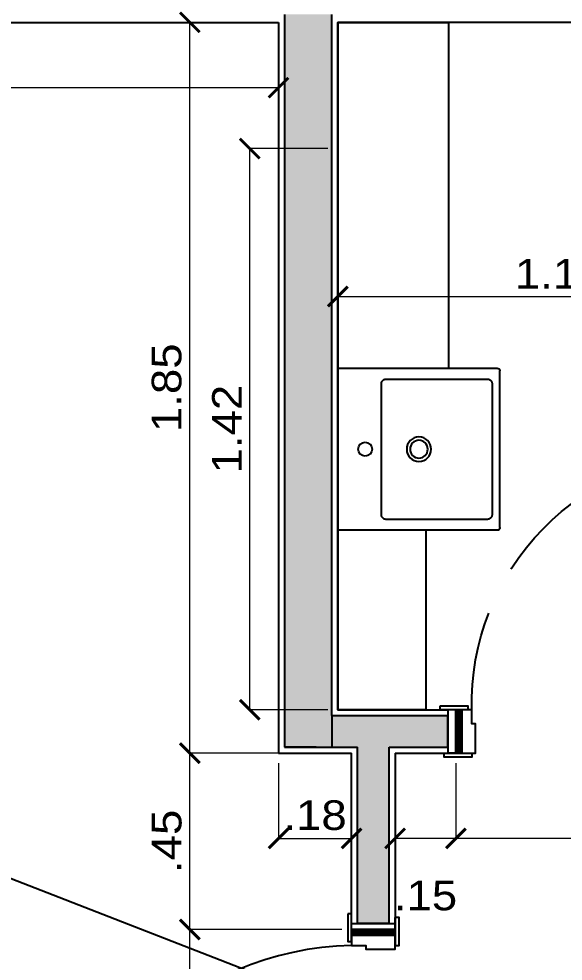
# Model space of a CAD drawing. Header units: metres. Extents: x 219 to 707, y -561 to -17.
# Drawn here: x 343.654 to 345.03, y -129.69 to -127.306 of the extents above; entities that cross this region are included whole.
import ezdxf

# ---------------------------------------------------------------- set-up
doc = ezdxf.new("R2010")
doc.units = ezdxf.units.M
doc.linetypes.add('HIDDEN', pattern=[0.375, 0.25, -0.125])
for name, color, linetype in [('A-Aberturas', 2, 'Continuous'), ('A-Equipamiento fijo', 253, 'Continuous'), ('A-Muros', 4, 'Continuous'), ('A-Proyección', 1, 'HIDDEN'), ('A-Revoques', 1, 'Continuous'), ('CORRECCIONES', 1, 'Continuous'), ('TCOTA', 1, 'Continuous')]:
    doc.layers.add(name, color=color, linetype=linetype)
doc.layers.add('M-Muro hueco 11', color=141, linetype='Continuous', transparency=0.5)
doc.layers.add('M3- Muro Hueco 15', color=113, linetype='Continuous', transparency=0.7)
doc.styles.add('1-50', font='arial.ttf', dxfattribs={"width": 1.1, "height": 0.075})
doc.dimstyles.new('1-50', dxfattribs={"dimscale": 0, "dimtxt": 0.075, "dimasz": 0.05, "dimexe": 0, "dimexo": 0.025, "dimgap": 0.02, "dimtad": 1, "dimzin": 4, "dimdsep": 46, "dimtxsty": '1-50', "dimblk": 'ARCHTICK', "dimcen": 0.09, "dimclrd": 256, "dimclre": 8, "dimclrt": 2, "dimadec": 0, "dimazin": 3, "dimtfac": 1, "dimtofl": 0, "dimtmove": 2, "dimatfit": 3, "dimldrblk": 'OPEN90', "dimfxl": 1, "dimtolj": 1, "dimtzin": 0, "dimlwd": 18, "dimlwe": 18, "dimarcsym": 0})

# ---------------------------------------------------------------- blocks, each defined once
blk = doc.blocks.new('L830_p')
at = {"layer": 'A-Equipamiento fijo'}
for p, q in [((-205.5, 212.4), (-205.5, -188.6)), ((202.5, 214.4), (-203.5, 214.4)), ((204.5, -188.6), (204.5, 212.4)), ((165, 104.4), (-166, 104.4)), ((-178, 92.4), (-178, -163.6)), ((177, -163.6), (177, 92.4)), ((-166, -175.6), (165, -175.6)), ((197.5, -195.6), (-198.5, -195.6))]:
    blk.add_line(p, q, dxfattribs=at)
for points in [[(-166, 104.4, 0), (-167.2, 104.4, 0), (-168.4, 104.2, 0), (-169.5, 103.9, 0), (-170.6, 103.5, 0), (-171.7, 103, 0), (-172.7, 102.4, 0), (-173.6, 101.7, 0), (-174.5, 100.9, 0), (-175.3, 100, 0), (-176, 99.1, 0), (-176.6, 98.1, 0), (-177.1, 97, 0), (-177.5, 95.9, 0), (-177.8, 94.8, 0), (-178, 93.6, 0), (-178, 92.4, 0)], [(177, 92.4, 0), (176.9, 93.6, 0), (176.8, 94.8, 0), (176.5, 95.9, 0), (176.1, 97, 0), (175.6, 98.1, 0), (175, 99.1, 0), (174.3, 100, 0), (173.5, 100.9, 0), (172.6, 101.7, 0), (171.7, 102.4, 0), (170.6, 103, 0), (169.6, 103.5, 0), (168.5, 103.9, 0), (167.3, 104.2, 0), (166.2, 104.4, 0), (165, 104.4, 0)], [(-178, -163.6, 0), (-178, -164.8, 0), (-177.8, -165.9, 0), (-177.5, -167.1, 0), (-177.1, -168.2, 0), (-176.6, -169.2, 0), (-176, -170.3, 0), (-175.3, -171.2, 0), (-174.5, -172.1, 0), (-173.6, -172.9, 0), (-172.7, -173.6, 0), (-171.7, -174.2, 0), (-170.6, -174.7, 0), (-169.5, -175.1, 0), (-168.4, -175.4, 0), (-167.2, -175.5, 0), (-166, -175.6, 0)], [(165, -175.6, 0), (166.2, -175.5, 0), (167.3, -175.4, 0), (168.5, -175.1, 0), (169.6, -174.7, 0), (170.6, -174.2, 0), (171.7, -173.6, 0), (172.6, -172.9, 0), (173.5, -172.1, 0), (174.3, -171.2, 0), (175, -170.3, 0), (175.6, -169.2, 0), (176.1, -168.2, 0), (176.5, -167.1, 0), (176.8, -165.9, 0), (176.9, -164.8, 0), (177, -163.6, 0)]]:
    blk.add_polyline3d(points, dxfattribs=at)
for radius in [31, 22.5]:
    blk.add_circle((-0.5, 9.4), radius, dxfattribs=at)
for centre, radius, start, end in [((-203.5, 212.4), 2, 89.9815, 180), ((202.5, 212.4), 2, 359.9815, 90), ((-0.5, 145.4), 17.5, 0, 180), ((-0.5, 145.4), 17.5, 180, 0), ((-198.5, -188.6), 7, 180.001, 270.001), ((197.5, -188.6), 7, 269.999, 359.999)]:
    blk.add_arc(centre, radius, start, end, dxfattribs=at)
blk = doc.blocks.new('hoja 75')
for p, q in [((2947.502, 1180.9982), (2947.5913, 1180.9982)), ((2947.502, 1180.9896), (2947.502, 1180.9982)), ((2947.5875, 1180.9896), (2947.502, 1180.9896)), ((2947.5891, 1180.9821), (2947.5875, 1180.9896)), ((2947.5913, 1180.9982), (2947.6042, 1180.9864)), ((2946.8799, 1180.9638), (2947.5768, 1180.9638)), ((2946.8799, 1180.9638), (2946.8799, 1180.9278)), ((2947.5768, 1180.9638), (2947.5768, 1180.9675)), ((2947.5768, 1180.9675), (2947.5864, 1180.9675)), ((2947.5864, 1180.9675), (2947.5891, 1180.9821)), ((2947.6042, 1180.9864), (2947.6069, 1180.967)), ((2947.6069, 1180.967), (2947.6166, 1180.967)), ((2947.6166, 1180.967), (2947.6166, 1180.9638)), ((2947.6166, 1180.9638), (2947.6499, 1180.9638)), ((2947.6499, 1180.9277), (2947.6499, 1180.9638)), ((2946.8799, 1180.9278), (2947.5768, 1180.9278)), ((2947.5768, 1180.9278), (2947.5768, 1180.924)), ((2947.5768, 1180.924), (2947.5864, 1180.924)), ((2947.5864, 1180.924), (2947.5891, 1180.9094)), ((2947.6042, 1180.9051), (2947.6069, 1180.9245)), ((2947.6069, 1180.9245), (2947.6166, 1180.9245)), ((2947.6166, 1180.9277), (2947.6499, 1180.9277)), ((2947.6166, 1180.9245), (2947.6166, 1180.9277)), ((2947.5875, 1180.9019), (2947.502, 1180.9019)), ((2947.502, 1180.9019), (2947.502, 1180.8933)), ((2947.502, 1180.8933), (2947.5913, 1180.8933)), ((2947.5891, 1180.9094), (2947.5875, 1180.9019)), ((2947.5913, 1180.8933), (2947.6042, 1180.9051))]:
    blk.add_line(p, q)
blk = doc.blocks.new('A$C30CA3CF2')
at = {"transparency": 33554661}
h = blk.add_hatch(dxfattribs=at)
h.set_pattern_fill('ANSI31', color=1, scale=0.001, angle=180, style=0)
h.set_pattern_definition([(225, (3011.2897267, 1180.500286), (0.0022450640303, -0.0022450640303), [])])
h.paths.add_polyline_path([(1.609, 0.7021), (1.624, 0.7021), (1.624, 0.8121), (1.609, 0.8121)])
h.paths.add_polyline_path([(0.774, 0.7021), (0.789, 0.7021), (0.789, 0.8121), (0.774, 0.8121)])
for p, q in [((0.774, 0.8121), (0.754, 0.8121)), ((1.624, 0.8121), (1.644, 0.8121)), ((0.824, 0.7761), (0.814, 0.7761)), ((1.574, 0.7021), (1.654, 0.7021))]:
    blk.add_line(p, q, dxfattribs=at)
for points in [[(0.734, 0.8221), (0.804, 0.8221), (0.804, 0.8121), (0.734, 0.8121)], [(1.664, 0.8221), (1.594, 0.8221), (1.594, 0.8121), (1.664, 0.8121)], [(0.744, 0.7021), (0.814, 0.7021), (0.814, 0.6921), (0.744, 0.6921)], [(1.654, 0.7021), (1.584, 0.7021), (1.584, 0.6921), (1.654, 0.6921)]]:
    blk.add_lwpolyline(points, close=True, dxfattribs=at)
at = {"color": 0, "linetype": 'ByBlock', "transparency": 33554661}
for points in [[(0.759, 0.8121), (0.774, 0.8121), (0.774, 0.7021), (0.759, 0.7021)], [(0.789, 0.8121), (0.814, 0.8121), (0.814, 0.7761), (0.824, 0.7761), (0.824, 0.7021), (0.789, 0.7021)], [(1.609, 0.8121), (1.584, 0.8121), (1.584, 0.7761), (1.574, 0.7761), (1.574, 0.7021), (1.609, 0.7021)], [(1.624, 0.8121), (1.639, 0.8121), (1.639, 0.7021), (1.624, 0.7021)]]:
    blk.add_lwpolyline(points, close=True, dxfattribs=at)
at = {"color": 1, "transparency": 33554661}
blk.add_arc((0.7921, 0.7921), 0.7921, 1.4466, 85.8096, dxfattribs=at)
at = {"transparency": 33554661, "rotation": 90}
blk.add_blockref('hoja 75', (1181.7777, -2946.0678), dxfattribs=at)
blk.add_blockref('hoja 75', (1181.7777, -2946.0678), dxfattribs=at)
blk = doc.blocks.new('hoja 65')
for p, q in [((1.8722, 6.9573), (1.8722, 6.9907)), ((1.9082, 6.9907), (1.8722, 6.9907)), ((1.8722, 6.9573), (1.8722, 6.9907)), ((1.9082, 6.9907), (1.8722, 6.9907)), ((1.9082, 6.9573), (1.9082, 6.9907)), ((1.9082, 6.9573), (1.9082, 6.9907)), ((1.8378, 6.9321), (1.8496, 6.945)), ((1.8378, 6.9321), (1.8496, 6.945)), ((1.8496, 6.945), (1.869, 6.9476)), ((1.8496, 6.945), (1.869, 6.9476)), ((1.869, 6.9476), (1.869, 6.9573)), ((1.869, 6.9573), (1.8722, 6.9573)), ((1.869, 6.9476), (1.869, 6.9573)), ((1.869, 6.9573), (1.8722, 6.9573)), ((1.9115, 6.9573), (1.9082, 6.9573)), ((1.9115, 6.9573), (1.9082, 6.9573)), ((1.9115, 6.9476), (1.9115, 6.9573)), ((1.9115, 6.9476), (1.9115, 6.9573)), ((1.9308, 6.945), (1.9115, 6.9476)), ((1.9308, 6.945), (1.9115, 6.9476)), ((1.9427, 6.9321), (1.9308, 6.945)), ((1.9427, 6.9321), (1.9308, 6.945)), ((1.8378, 6.8428), (1.8378, 6.9321)), ((1.8378, 6.8428), (1.8378, 6.9321)), ((1.8539, 6.9299), (1.8464, 6.9283)), ((1.8539, 6.9299), (1.8464, 6.9283)), ((1.8464, 6.9283), (1.8464, 6.8428)), ((1.8464, 6.9283), (1.8464, 6.8428)), ((1.8684, 6.9272), (1.8539, 6.9299)), ((1.8684, 6.9272), (1.8539, 6.9299)), ((1.8684, 6.9175), (1.8684, 6.9272)), ((1.8684, 6.9175), (1.8684, 6.9272)), ((1.8722, 6.9175), (1.8684, 6.9175)), ((1.8722, 6.9175), (1.8684, 6.9175)), ((1.8722, 6.3407), (1.8722, 6.9175)), ((1.8722, 6.3407), (1.8722, 6.9175)), ((1.9082, 6.3407), (1.9082, 6.9175)), ((1.9082, 6.9175), (1.912, 6.9175)), ((1.9082, 6.3407), (1.9082, 6.9175)), ((1.9082, 6.9175), (1.912, 6.9175)), ((1.912, 6.9272), (1.9265, 6.9299)), ((1.912, 6.9272), (1.9265, 6.9299)), ((1.912, 6.9175), (1.912, 6.9272)), ((1.912, 6.9175), (1.912, 6.9272)), ((1.9265, 6.9299), (1.9341, 6.9283)), ((1.9265, 6.9299), (1.9341, 6.9283)), ((1.9341, 6.9283), (1.9341, 6.8428)), ((1.9341, 6.9283), (1.9341, 6.8428)), ((1.9427, 6.8428), (1.9427, 6.9321)), ((1.9427, 6.8428), (1.9427, 6.9321)), ((1.8464, 6.8428), (1.8378, 6.8428)), ((1.8464, 6.8428), (1.8378, 6.8428)), ((1.9341, 6.8428), (1.9427, 6.8428)), ((1.9341, 6.8428), (1.9427, 6.8428)), ((1.8722, 6.3407), (1.9082, 6.3407)), ((1.8722, 6.3407), (1.9082, 6.3407))]:
    blk.add_line(p, q)
blk = doc.blocks.new('A$C9029')
at = {"transparency": 33554661}
h = blk.add_hatch(dxfattribs=at)
h.set_pattern_fill('ANSI31', color=1, scale=0.001, angle=180, style=0)
h.set_pattern_definition([(135, (3010.01075, -1180.768174), (0.0022450640303, 0.0022450640303), [])])
h.paths.add_polyline_path([(0.79, 0.01), (0.79, 0.12), (0.775, 0.12), (0.775, 0.01)])
h.paths.add_polyline_path([(0.055, 0.01), (0.055, 0.12), (0.04, 0.12), (0.04, 0.01)])
for p, q in [((0.04, 0.12), (0.02, 0.12)), ((0.79, 0.12), (0.81, 0.12)), ((0.04, 0.01), (0.02, 0.01)), ((0.79, 0.01), (0.81, 0.01))]:
    blk.add_line(p, q, dxfattribs=at)
for points in [[(0, 0.13), (0.07, 0.13), (0.07, 0.12), (0, 0.12)], [(0.83, 0.13), (0.76, 0.13), (0.76, 0.12), (0.83, 0.12)], [(0.01, 0.01), (0.08, 0.01), (0.08, 0), (0.01, 0)], [(0.82, 0.01), (0.75, 0.01), (0.75, 0), (0.82, 0)]]:
    blk.add_lwpolyline(points, close=True, dxfattribs=at)
at = {"color": 0, "linetype": 'ByBlock', "transparency": 33554661}
for points in [[(0.02, 0.12), (0.04, 0.12), (0.04, 0.01), (0.02, 0.01)], [(0.055, 0.12), (0.055, 0.01), (0.09, 0.01), (0.09, 0.084), (0.08, 0.084), (0.08, 0.12)], [(0.775, 0.12), (0.775, 0.01), (0.74, 0.01), (0.74, 0.084), (0.75, 0.084), (0.75, 0.12)], [(0.79, 0.12), (0.81, 0.12), (0.81, 0.01), (0.79, 0.01)]]:
    blk.add_lwpolyline(points, close=True, dxfattribs=at)
at = {"layer": 'A-Proyección', "transparency": 33554661}
blk.add_arc((0.1135, 0.1333), 0.6367, 358.7992, 89.7714, dxfattribs=at)
at = {"transparency": 33554661}
blk.add_blockref('hoja 65', (-1.7922, -6.2207), dxfattribs=at)
blk = doc.blocks.new('_ArchTick')
at = {"color": 0, "linetype": 'ByBlock', "const_width": 0.15}
blk.add_lwpolyline([(-0.5, -0.5), (0.5, 0.5)], dxfattribs=at)
blk = doc.blocks.new('*D399')
at = {"layer": 'Defpoints', "color": 0, "transparency": 16777216}
for p in [(340.9456, -127.3151), (344.3103, -127.3151), (344.3103, -127.4803)]:
    blk.add_point(p, dxfattribs=at)
at = {"layer": 'TCOTA', "color": 8, "lineweight": 18, "transparency": 16777216}
for p, q in [((340.9456, -127.3401), (340.9456, -127.4803)), ((344.3103, -127.3401), (344.3103, -127.4803))]:
    blk.add_line(p, q, dxfattribs=at)
at = {"layer": 'TCOTA', "lineweight": 18, "transparency": 16777216}
blk.add_line((340.9456, -127.4803), (344.3103, -127.4803), dxfattribs=at)
at = {"layer": 'TCOTA', "lineweight": 18, "transparency": 16777216, "xscale": 0.05, "yscale": 0.05, "zscale": 0.05, "rotation": 180}
blk.add_blockref('_ArchTick', (340.9456, -127.4803), dxfattribs=at)
at = {"layer": 'TCOTA', "lineweight": 18, "transparency": 16777216, "xscale": 0.05, "yscale": 0.05, "zscale": 0.05}
blk.add_blockref('_ArchTick', (344.3103, -127.4803), dxfattribs=at)
at = {"layer": 'TCOTA', "color": 2, "transparency": 16777216, "insert": (342.628, -127.422), "char_height": 0.075, "attachment_point": 5, "style": '1-50'}
blk.add_mtext('\\A1;3.36', dxfattribs=at)
blk = doc.blocks.new('_Open90')
at = {"color": 0, "linetype": 'ByBlock', "lineweight": -2}
for p, q in [((-0.5, 0.5), (0, 0)), ((0, 0), (-1, 0)), ((0, 0), (-0.5, -0.5))]:
    blk.add_line(p, q, dxfattribs=at)
blk = doc.blocks.new('*D400')
at = {"layer": 'Defpoints', "color": 0, "transparency": 16777216}
for p in [(344.086, -127.3151), (344.3103, -127.3151), (344.3103, -129.1637)]:
    blk.add_point(p, dxfattribs=at)
at = {"layer": 'TCOTA', "color": 8, "lineweight": 18, "transparency": 16777216}
for p, q in [((344.2853, -127.3151), (344.086, -127.3151)), ((344.2853, -129.1637), (344.086, -129.1637))]:
    blk.add_line(p, q, dxfattribs=at)
at = {"layer": 'TCOTA', "lineweight": 18, "transparency": 16777216}
blk.add_line((344.086, -129.1637), (344.086, -127.3151), dxfattribs=at)
at = {"layer": 'TCOTA', "lineweight": 18, "transparency": 16777216, "xscale": 0.05, "yscale": 0.05, "zscale": 0.05}
for p, rotation in [((344.086, -127.3151), 90), ((344.086, -129.1637), 270)]:
    blk.add_blockref('_ArchTick', p, dxfattribs=dict(at, rotation=rotation))
at = {"layer": 'TCOTA', "color": 2, "transparency": 16777216, "insert": (344.0277, -128.2394), "char_height": 0.075, "attachment_point": 5, "rotation": 90, "style": '1-50'}
blk.add_mtext('\\A1;1.85', dxfattribs=at)
blk = doc.blocks.new('*D401')
at = {"layer": 'Defpoints', "color": 0, "transparency": 16777216}
for p in [(344.086, -129.1637), (344.4951, -129.1637), (344.4951, -129.6097)]:
    blk.add_point(p, dxfattribs=at)
at = {"layer": 'TCOTA', "color": 8, "lineweight": 18, "transparency": 16777216}
for p, q in [((344.4701, -129.1637), (344.086, -129.1637)), ((344.4701, -129.6097), (344.086, -129.6097))]:
    blk.add_line(p, q, dxfattribs=at)
at = {"layer": 'TCOTA', "lineweight": 18, "transparency": 16777216}
blk.add_line((344.086, -129.6097), (344.086, -129.1637), dxfattribs=at)
at = {"layer": 'TCOTA', "lineweight": 18, "transparency": 16777216, "xscale": 0.05, "yscale": 0.05, "zscale": 0.05}
for p, rotation in [((344.086, -129.1637), 90), ((344.086, -129.6097), 270)]:
    blk.add_blockref('_ArchTick', p, dxfattribs=dict(at, rotation=rotation))
at = {"layer": 'TCOTA', "color": 2, "transparency": 16777216, "insert": (344.0279, -129.3867), "char_height": 0.075, "attachment_point": 5, "rotation": 90, "style": '1-50'}
blk.add_mtext('\\A1;.45', dxfattribs=at)
blk = doc.blocks.new('*D402')
at = {"layer": 'Defpoints', "color": 0, "transparency": 16777216}
for p in [(344.086, -129.6097), (344.4951, -129.6097), (344.4951, -130.4597)]:
    blk.add_point(p, dxfattribs=at)
at = {"layer": 'TCOTA', "color": 8, "lineweight": 18, "transparency": 16777216}
for p, q in [((344.4701, -129.6097), (344.086, -129.6097)), ((344.4701, -130.4597), (344.086, -130.4597))]:
    blk.add_line(p, q, dxfattribs=at)
at = {"layer": 'TCOTA', "lineweight": 18, "transparency": 16777216}
blk.add_line((344.086, -130.4597), (344.086, -129.6097), dxfattribs=at)
at = {"layer": 'TCOTA', "lineweight": 18, "transparency": 16777216, "xscale": 0.05, "yscale": 0.05, "zscale": 0.05}
for p, rotation in [((344.086, -129.6097), 90), ((344.086, -130.4597), 270)]:
    blk.add_blockref('_ArchTick', p, dxfattribs=dict(at, rotation=rotation))
at = {"layer": 'TCOTA', "color": 2, "transparency": 16777216, "insert": (344.0277, -130.0347), "char_height": 0.075, "attachment_point": 5, "rotation": 90, "style": '1-50'}
blk.add_mtext('\\A1;.85', dxfattribs=at)
blk = doc.blocks.new('*D216')
at = {"layer": 'Defpoints', "color": 0, "transparency": 16777216}
for p in [(344.2376, -127.6343), (344.4603, -127.6343), (344.4603, -129.0537)]:
    blk.add_point(p, dxfattribs=at)
at = {"layer": 'TCOTA', "color": 8, "lineweight": 18, "transparency": 16777216}
for p, q in [((344.4353, -127.6343), (344.2376, -127.6343)), ((344.4353, -129.0537), (344.2376, -129.0537))]:
    blk.add_line(p, q, dxfattribs=at)
at = {"layer": 'TCOTA', "lineweight": 18, "transparency": 16777216}
blk.add_line((344.2376, -129.0537), (344.2376, -127.6343), dxfattribs=at)
at = {"layer": 'TCOTA', "lineweight": 18, "transparency": 16777216, "xscale": 0.05, "yscale": 0.05, "zscale": 0.05}
for p, rotation in [((344.2376, -127.6343), 90), ((344.2376, -129.0537), 270)]:
    blk.add_blockref('_ArchTick', p, dxfattribs=dict(at, rotation=rotation))
at = {"layer": 'TCOTA', "color": 2, "transparency": 16777216, "insert": (344.1799, -128.344), "char_height": 0.075, "attachment_point": 5, "rotation": 90, "style": '1-50'}
blk.add_mtext('\\A1;1.42', dxfattribs=at)
blk = doc.blocks.new('*D219')
at = {"layer": 'Defpoints', "color": 0, "transparency": 16777216}
for p in [(344.4603, -127.3151), (345.5801, -127.3151), (345.5801, -128.0087)]:
    blk.add_point(p, dxfattribs=at)
at = {"layer": 'TCOTA', "color": 8, "lineweight": 18, "transparency": 16777216}
for p, q in [((344.4603, -127.3401), (344.4603, -128.0087)), ((345.5801, -127.3401), (345.5801, -128.0087))]:
    blk.add_line(p, q, dxfattribs=at)
at = {"layer": 'TCOTA', "lineweight": 18, "transparency": 16777216}
blk.add_line((344.4603, -128.0087), (345.5801, -128.0087), dxfattribs=at)
at = {"layer": 'TCOTA', "lineweight": 18, "transparency": 16777216, "xscale": 0.05, "yscale": 0.05, "zscale": 0.05, "rotation": 180}
blk.add_blockref('_ArchTick', (344.4603, -128.0087), dxfattribs=at)
at = {"layer": 'TCOTA', "lineweight": 18, "transparency": 16777216, "xscale": 0.05, "yscale": 0.05, "zscale": 0.05}
blk.add_blockref('_ArchTick', (345.5801, -128.0087), dxfattribs=at)
at = {"layer": 'TCOTA', "color": 2, "transparency": 16777216, "insert": (345.0202, -127.9511), "char_height": 0.075, "attachment_point": 5, "style": '1-50'}
blk.add_mtext('\\A1;1.12', dxfattribs=at)
blk = doc.blocks.new('*D229')
at = {"layer": 'Defpoints', "color": 0, "transparency": 16777216}
for p in [(344.3103, -129.1637), (344.4951, -129.1637), (344.4951, -129.3792)]:
    blk.add_point(p, dxfattribs=at)
at = {"layer": 'TCOTA', "color": 8, "lineweight": 18, "transparency": 16777216}
for p, q in [((344.3103, -129.1887), (344.3103, -129.3792)), ((344.4951, -129.1887), (344.4951, -129.3792))]:
    blk.add_line(p, q, dxfattribs=at)
at = {"layer": 'TCOTA', "lineweight": 18, "transparency": 16777216}
blk.add_line((344.3103, -129.3792), (344.4951, -129.3792), dxfattribs=at)
at = {"layer": 'TCOTA', "lineweight": 18, "transparency": 16777216, "xscale": 0.05, "yscale": 0.05, "zscale": 0.05, "rotation": 180}
blk.add_blockref('_ArchTick', (344.3103, -129.3792), dxfattribs=at)
at = {"layer": 'TCOTA', "lineweight": 18, "transparency": 16777216, "xscale": 0.05, "yscale": 0.05, "zscale": 0.05}
blk.add_blockref('_ArchTick', (344.4951, -129.3792), dxfattribs=at)
at = {"layer": 'TCOTA', "color": 2, "transparency": 16777216, "insert": (344.4027, -129.3209), "char_height": 0.075, "attachment_point": 5, "style": '1-50'}
blk.add_mtext('\\A1;.18', dxfattribs=at)
blk = doc.blocks.new('*D230')
at = {"layer": 'Defpoints', "color": 0, "transparency": 16777216}
for p in [(344.6051, -129.1637), (344.7589, -129.1637), (344.6051, -129.3792)]:
    blk.add_point(p, dxfattribs=at)
at = {"layer": 'TCOTA', "color": 8, "lineweight": 18, "transparency": 16777216}
for p, q in [((344.6051, -129.1887), (344.6051, -129.3792)), ((344.7589, -129.1887), (344.7589, -129.3792))]:
    blk.add_line(p, q, dxfattribs=at)
at = {"layer": 'TCOTA', "lineweight": 18, "transparency": 16777216}
blk.add_line((344.7589, -129.3792), (344.6051, -129.3792), dxfattribs=at)
at = {"layer": 'TCOTA', "lineweight": 18, "transparency": 16777216, "xscale": 0.05, "yscale": 0.05, "zscale": 0.05, "rotation": 180}
blk.add_blockref('_ArchTick', (344.6051, -129.3792), dxfattribs=at)
at = {"layer": 'TCOTA', "lineweight": 18, "transparency": 16777216, "xscale": 0.05, "yscale": 0.05, "zscale": 0.05}
blk.add_blockref('_ArchTick', (344.7589, -129.3792), dxfattribs=at)
at = {"layer": 'TCOTA', "color": 2, "transparency": 16777216, "insert": (344.682, -129.5241), "char_height": 0.075, "attachment_point": 5, "style": '1-50'}
blk.add_mtext('\\A1;.15', dxfattribs=at)
blk = doc.blocks.new('*D231')
at = {"layer": 'Defpoints', "color": 0, "transparency": 16777216}
for p in [(344.7589, -129.1637), (345.5089, -129.1637), (344.7589, -129.3792)]:
    blk.add_point(p, dxfattribs=at)
at = {"layer": 'TCOTA', "color": 8, "lineweight": 18, "transparency": 16777216}
for p, q in [((344.7589, -129.1887), (344.7589, -129.3792)), ((345.5089, -129.1887), (345.5089, -129.3792))]:
    blk.add_line(p, q, dxfattribs=at)
at = {"layer": 'TCOTA', "lineweight": 18, "transparency": 16777216}
blk.add_line((345.5089, -129.3792), (344.7589, -129.3792), dxfattribs=at)
at = {"layer": 'TCOTA', "lineweight": 18, "transparency": 16777216, "xscale": 0.05, "yscale": 0.05, "zscale": 0.05, "rotation": 180}
blk.add_blockref('_ArchTick', (344.7589, -129.3792), dxfattribs=at)
at = {"layer": 'TCOTA', "lineweight": 18, "transparency": 16777216, "xscale": 0.05, "yscale": 0.05, "zscale": 0.05}
blk.add_blockref('_ArchTick', (345.5089, -129.3792), dxfattribs=at)
at = {"layer": 'TCOTA', "color": 2, "transparency": 16777216, "insert": (345.1339, -129.3211), "char_height": 0.075, "attachment_point": 5, "style": '1-50'}
blk.add_mtext('\\A1;.75', dxfattribs=at)

msp = doc.modelspace()

# ---------------------------------------------------------------- hatches: boundary and pattern name
at = {"layer": 'M-Muro hueco 11', "transparency": 33554534}
h = msp.add_hatch(color=256, dxfattribs=at)
h.dxf.hatch_style = 1
h.paths.add_polyline_path([(344.7389, -129.1487), (344.7389, -129.0687), (344.4453, -129.0687), (344.4453, -129.1487)])
h.paths.add_polyline_path([(344.5901, -129.1487), (344.5101, -129.1487), (344.5101, -129.5947), (344.5901, -129.5947)])
h.paths.add_polyline_path([(347.0818, -129.0687), (347.0199, -129.0687), (345.5289, -129.0687), (345.5289, -129.1487), (347.0535, -129.1487), (347.1151, -129.1487), (347.1151, -129.0687)])
at = {"layer": 'M3- Muro Hueco 15', "transparency": 33554687}
h = msp.add_hatch(color=256, dxfattribs=at)
h.dxf.hatch_style = 1
h.paths.add_polyline_path([(344.3253, -129.1487), (344.4053, -129.1487), (344.4453, -129.1487), (344.4453, -129.0687), (344.4453, -127.2951), (344.3253, -127.2951)])

# ---------------------------------------------------------------- linework, layer by layer
at = {"layer": 'A-Equipamiento fijo', "transparency": 33554687}
msp.add_lwpolyline([(344.6828, -128.5998), (344.6828, -129.0537), (344.4603, -129.0537), (344.4603, -127.3151), (344.7403, -127.3151), (344.7403, -128.1898)], dxfattribs=at)
at = {"layer": 'A-Muros', "transparency": 33554687}
for p, q in [((344.3253, -127.2951), (344.3253, -129.1487)), ((344.3253, -129.1487), (344.5101, -129.1487)), ((344.5901, -129.1487), (344.7389, -129.1487))]:
    msp.add_line(p, q, dxfattribs=at)
at = {"layer": 'A-Muros'}
for p, q in [((344.7389, -129.1487), (344.7389, -129.0687)), ((344.5901, -129.5947), (344.5101, -129.5947))]:
    msp.add_line(p, q, dxfattribs=at)
at = {"layer": 'A-Muros', "transparency": 33554687}
for points in [[(344.4453, -129.0687), (344.4453, -127.2951)], [(344.4453, -129.0687), (344.7389, -129.0687)], [(344.5101, -129.5947), (344.5101, -129.1487)], [(344.5901, -129.5947), (344.5901, -129.1487)]]:
    msp.add_lwpolyline(points, dxfattribs=at)
at = {"layer": 'A-Revoques', "transparency": 33554687}
for p, q in [((340.9456, -127.3151), (344.3103, -127.3151)), ((344.3103, -127.3151), (344.3103, -129.1637)), ((345.5801, -127.3151), (344.4603, -127.3151)), ((344.4603, -127.3151), (344.4603, -129.0537)), ((344.4603, -129.0537), (344.7389, -129.0537)), ((344.3103, -129.1637), (344.4951, -129.1637)), ((344.4951, -129.5947), (344.4951, -129.1637)), ((344.6051, -129.1637), (344.6051, -129.5947)), ((344.6051, -129.1637), (344.7389, -129.1637))]:
    msp.add_line(p, q, dxfattribs=at)
at = {"layer": 'CORRECCIONES', "color": 114, "true_color": 0x139b48}
msp.add_lwpolyline([(346.2176, -130.4876), (336.0442, -126.526), (330.8854, -126.526)], dxfattribs=at)
at = {"layer": 'M-Muro hueco 11', "transparency": 33554687}
for p, q in [((344.4453, -129.0687), (344.4453, -129.1487)), ((344.4053, -129.1487), (344.3253, -129.1487))]:
    msp.add_line(p, q, dxfattribs=at)

# ---------------------------------------------------------------- block references
at = {"layer": 'A-Aberturas', "transparency": 33554687, "xscale": -1}
msp.add_blockref('A$C9029', (345.5489, -129.1737), dxfattribs=at)
at = {"layer": 'A-Aberturas', "transparency": 33554687, "rotation": 90}
msp.add_blockref('A$C30CA3CF2', (345.3073, -131.2337), dxfattribs=at)
at = {"layer": 'A-Equipamiento fijo', "transparency": 33554687, "xscale": -0.001000000000000001, "yscale": 0.001000000000000001, "zscale": 0.001, "rotation": 90}
msp.add_blockref('L830_p', (344.6748, -128.3953), dxfattribs=at)

# ---------------------------------------------------------------- dimensions: what is measured, and where the dimension line sits
at = {"layer": 'TCOTA'}
for base, p1, p2, picture, middle in [((344.086, -127.3151), (344.3103, -129.1637), (344.3103, -127.3151), '*D400', (344.0277, -128.2394)), ((344.2376, -127.6343), (344.4603, -129.0537), (344.4603, -127.6343), '*D216', (344.1799, -128.344)), ((344.086, -129.1637), (344.4951, -129.6097), (344.4951, -129.1637), '*D401', (344.0279, -129.3867)), ((344.086, -129.6097), (344.4951, -130.4597), (344.4951, -129.6097), '*D402', (344.0277, -130.0347))]:
    dim = msp.add_linear_dim(base=base, p1=p1, p2=p2, angle=90, dimstyle='1-50', override={"dimscale": 1}, dxfattribs=at)
    dim.commit()
    dim.dimension.update_dxf_attribs({"geometry": picture, "text_midpoint": middle})
for base, p1, p2, picture, middle in [((344.3103, -127.4803), (340.9456, -127.3151), (344.3103, -127.3151), '*D399', (342.628, -127.422)), ((345.5801, -128.0087), (344.4603, -127.3151), (345.5801, -127.3151), '*D219', (345.0202, -127.9511)), ((344.4951, -129.3792), (344.3103, -129.1637), (344.4951, -129.1637), '*D229', (344.4027, -129.3209)), ((344.7589, -129.3792), (345.5089, -129.1637), (344.7589, -129.1637), '*D231', (345.1339, -129.3211))]:
    dim = msp.add_linear_dim(base=base, p1=p1, p2=p2, dimstyle='1-50', override={"dimscale": 1}, dxfattribs=at)
    dim.commit()
    dim.dimension.update_dxf_attribs({"geometry": picture, "text_midpoint": middle})
dim = msp.add_linear_dim(base=(344.6051, -129.3792), p1=(344.7589, -129.1637), p2=(344.6051, -129.1637), dimstyle='1-50', override={"dimscale": 1}, dxfattribs=at)
dim.commit()
dim.dimension.update_dxf_attribs({"geometry": '*D230', "text_midpoint": (344.682, -129.5241), "dimtype": 160})

doc.saveas('drawing.dxf')
